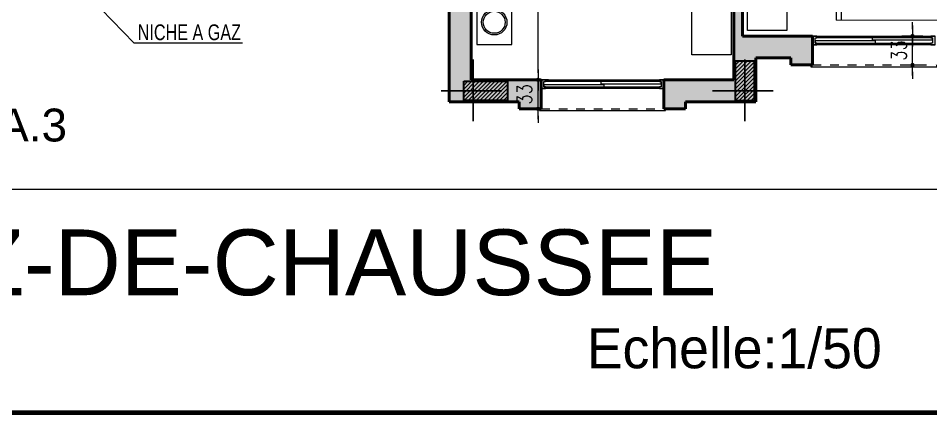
# Model space of a CAD drawing. Header units: millimetres. Extents: x 906 to 2589, y -1235 to -637.
# Drawn here: x 2558.04 to 2568.46, y -1234.88 to -1230.38 of the extents above; entities that cross this region are included whole.
import ezdxf

# ---------------------------------------------------------------- set-up
doc = ezdxf.new("R2010")
doc.units = ezdxf.units.MM
doc.linetypes.add('AXES', pattern=[2, 1.25, -0.25, 0.25, -0.25])
doc.linetypes.add('HIDDEN', pattern=[0.375, 0.25, -0.125])
doc.layers.get('DEFPOINTS').update_dxf_attribs({"color": 255, "lineweight": 13})
for name, color, linetype, lineweight in [('A-signe', 7, 'Continuous', 9), ('APPUITS', 7, 'Continuous', 18), ('DIM.', 4, 'Continuous', 25), ('interrompu', 7, 'HIDDEN', 15), ('MENUISERIE', 7, 'Continuous', 13), ('MEUBLE', 35, 'Continuous', 15), ('MUR 0.5', 7, 'Continuous', 50), ('mur 0.8', 7, 'Continuous', 80), ('POTEAUX ARCH', 7, 'Continuous', 30), ('POTEAUX HACHURE', 7, 'Continuous', 15), ('REVERS D EAU', 7, 'Continuous', 13), ('TEXTE', 7, 'Continuous', 20)]:
    doc.layers.add(name, color=color, linetype=linetype, lineweight=lineweight)
doc.layers.add('AXE', color=7, linetype='AXES')
doc.layers.add('TEINTE 3', color=150, linetype='Continuous')
doc.styles.add('ARIAL', font='arial.ttf')
doc.styles.add('atef', font='romans.shx', dxfattribs={"width": 0.8})
doc.styles.add('STYLE4', font='swisscl.ttf')
doc.dimstyles.new('COTEXT', dxfattribs={"dimscale": 0, "dimtxt": 0.17, "dimasz": 0.08, "dimexe": 0.015, "dimexo": 0.015, "dimgap": 0.07, "dimtad": 1, "dimdec": 0, "dimlfac": 100, "dimzin": 0, "dimdsep": 46, "dimtxsty": 'atef', "dimblk": 'SIG2', "dimcen": 0.15, "dimse1": 1, "dimse2": 1, "dimclrd": 256, "dimclre": 6, "dimclrt": 2, "dimadec": 0, "dimazin": 0, "dimtfac": 0.5, "dimtdec": 0, "dimtix": 1, "dimtmove": 2, "dimatfit": 1, "dimldrblk": 'SIG2', "dimfxl": 0.18, "dimtolj": 1, "dimtzin": 0, "dimlwd": 18, "dimarcsym": 0})

# ---------------------------------------------------------------- blocks, each defined once
blk = doc.blocks.new('SIG2')
at = {"layer": 'A-signe'}
for p, q in [((0, 1.5), (0, 0.5)), ((-1.5, 0), (-0.5, 0)), ((-0.5, 0), (0.5, 0)), ((0, 0.5), (0, -0.5)), ((0.5, 0), (1.5, 0)), ((0, -0.5), (0, -1.5))]:
    blk.add_line(p, q, dxfattribs=at)
at = {"layer": 'A-signe', "const_width": 0.3}
blk.add_lwpolyline([(-0.15, 0, 1), (0.15, 0, 1)], format="xyb", close=True, dxfattribs=at)
blk = doc.blocks.new('*D1226')
at = {"layer": 'DEFPOINTS', "color": 0, "linetype": 'Continuous', "transparency": 16777216}
for p in [(2568.082, -1227.484), (2569.078, -1227.484), (2568.963, -1230.584)]:
    blk.add_point(p, dxfattribs=at)
at = {"layer": 'DIM.', "linetype": 'Continuous', "lineweight": 18, "transparency": 16777216}
blk.add_line((2569.078, -1230.504), (2569.078, -1227.564), dxfattribs=at)
at = {"layer": 'DIM.', "linetype": 'Continuous', "lineweight": 18, "transparency": 16777216, "xscale": 0.08, "yscale": 0.08, "zscale": 0.08}
for p, rotation in [((2569.078, -1227.484), 90), ((2569.078, -1230.584), 270)]:
    blk.add_blockref('SIG2', p, dxfattribs=dict(at, rotation=rotation))
at = {"layer": 'DIM.', "color": 2, "linetype": 'Continuous', "transparency": 16777216, "insert": (2568.923, -1229.764), "char_height": 0.17, "attachment_point": 5, "rotation": 90, "style": 'atef'}
blk.add_mtext('\\A1;310', dxfattribs=at)
blk = doc.blocks.new('*D1228')
at = {"layer": 'DEFPOINTS', "color": 0, "linetype": 'Continuous', "transparency": 16777216}
for p in [(2563.888, -1231.084), (2563.977, -1231.084), (2563.888, -1231.414)]:
    blk.add_point(p, dxfattribs=at)
at = {"layer": 'DIM.', "linetype": 'Continuous', "lineweight": 18, "transparency": 16777216}
for p, q in [((2563.977, -1231.004), (2563.977, -1230.924)), ((2563.977, -1231.414), (2563.977, -1231.084)), ((2563.977, -1231.494), (2563.977, -1231.574))]:
    blk.add_line(p, q, dxfattribs=at)
at = {"layer": 'DIM.', "linetype": 'Continuous', "lineweight": 18, "transparency": 16777216, "xscale": 0.08, "yscale": 0.08, "zscale": 0.08}
for p, rotation in [((2563.977, -1231.084), 270), ((2563.977, -1231.414), 90)]:
    blk.add_blockref('SIG2', p, dxfattribs=dict(at, rotation=rotation))
at = {"layer": 'DIM.', "color": 2, "linetype": 'Continuous', "transparency": 16777216, "insert": (2563.822, -1231.249), "char_height": 0.17, "attachment_point": 5, "rotation": 90, "style": 'atef'}
blk.add_mtext('\\A1;33', dxfattribs=at)
blk = doc.blocks.new('*D1229')
at = {"layer": 'DEFPOINTS', "color": 0, "linetype": 'Continuous', "transparency": 16777216}
for p in [(2563.479, -1226.984), (2563.977, -1226.984), (2563.888, -1231.084)]:
    blk.add_point(p, dxfattribs=at)
at = {"layer": 'DIM.', "linetype": 'Continuous', "lineweight": 18, "transparency": 16777216}
blk.add_line((2563.977, -1231.004), (2563.977, -1227.064), dxfattribs=at)
at = {"layer": 'DIM.', "linetype": 'Continuous', "lineweight": 18, "transparency": 16777216, "xscale": 0.08, "yscale": 0.08, "zscale": 0.08}
for p, rotation in [((2563.977, -1226.984), 90), ((2563.977, -1231.084), 270)]:
    blk.add_blockref('SIG2', p, dxfattribs=dict(at, rotation=rotation))
at = {"layer": 'DIM.', "color": 2, "linetype": 'Continuous', "transparency": 16777216, "insert": (2563.822, -1229.034), "char_height": 0.17, "attachment_point": 5, "rotation": 90, "style": 'atef'}
blk.add_mtext('\\A1;410', dxfattribs=at)
blk = doc.blocks.new('*D1290')
at = {"layer": 'DEFPOINTS', "color": 0, "transparency": 16777216}
for p in [(2568.254, -1230.584), (2568.254, -1230.584), (2568.254, -1230.914)]:
    blk.add_point(p, dxfattribs=at)
at = {"layer": 'DIM.', "lineweight": 18, "transparency": 16777216}
for p, q in [((2568.254, -1230.504), (2568.254, -1230.424)), ((2568.254, -1230.914), (2568.254, -1230.584)), ((2568.254, -1230.994), (2568.254, -1231.074))]:
    blk.add_line(p, q, dxfattribs=at)
at = {"layer": 'DIM.', "lineweight": 18, "transparency": 16777216, "xscale": 0.08, "yscale": 0.08, "zscale": 0.08}
for p, rotation in [((2568.254, -1230.584), 270), ((2568.254, -1230.914), 90)]:
    blk.add_blockref('SIG2', p, dxfattribs=dict(at, rotation=rotation))
at = {"layer": 'DIM.', "color": 2, "transparency": 16777216, "insert": (2568.099, -1230.749), "char_height": 0.17, "attachment_point": 5, "rotation": 90, "style": 'atef'}
blk.add_mtext('\\A1;33', dxfattribs=at)
blk = doc.blocks.new('A$C4AA77CC6')
at = {"linetype": 'ByBlock'}
for p, q in [((1.123, 2.065), (0, 0.532)), ((1.093, 2.024), (1.819, 1.492)), ((1.849, 1.533), (1.123, 2.065)), ((1.849, 1.533), (0.726, 0)), ((0.57, 1.31), (0.96, 1.025)), ((0.674, 0.636), (0.57, 1.31)), ((0.396, 0.966), (0.171, 0.658)), ((0.653, 0.778), (0.396, 0.966)), ((0.96, 1.025), (0.674, 0.636)), ((0.171, 0.658), (0.643, 0.313)), ((1.011, 0.389), (0.674, 0.636)), ((0, 0.532), (0.726, 0)), ((0.756, 0.041), (0.03, 0.573)), ((0.643, 0.313), (0.808, 0.538))]:
    blk.add_line(p, q, dxfattribs=at)

msp = doc.modelspace()

# ---------------------------------------------------------------- hatches: boundary and pattern name
at = {"layer": 'POTEAUX HACHURE'}
h = msp.add_hatch(dxfattribs=at)
h.set_pattern_fill('ANSI31', color=256, scale=0.01)
h.set_pattern_definition([(45, (1440.45503, -293.432283), (-0.0224506403, 0.0224506403), [])])
h.paths.add_polyline_path([(2566.448, -1230.87), (2566.228, -1230.87), (2566.228, -1231.319), (2566.448, -1231.319)])
h = msp.add_hatch(dxfattribs=at)
h.set_pattern_fill('ANSI31', color=256, scale=0.01)
h.set_pattern_definition([(45, (1427.704632, -293.432805), (-0.0224506403, 0.0224506403), [])])
h.paths.add_polyline_path([(2563.128, -1231.1), (2563.63, -1231.1), (2563.63, -1231.32), (2563.128, -1231.32)])
at = {"layer": 'TEINTE 3'}
h = msp.add_hatch(color=256, dxfattribs=at)
h.dxf.hatch_style = 1
h.paths.add_polyline_path([(2564.013, -1231.084), (2563.213, -1231.084), (2563.213, -1226.984), (2565.219, -1226.984), (2565.219, -1226.884), (2563.213, -1226.884), (2563.213, -1226.734), (2563.113, -1226.734), (2563.113, -1227.926), (2562.863, -1227.926), (2562.863, -1228.276), (2562.963, -1228.276), (2562.963, -1231.334), (2563.763, -1231.334), (2563.763, -1231.414), (2564.013, -1231.414)])
h = msp.add_hatch(color=256, dxfattribs=at)
h.dxf.hatch_style = 1
h.paths.add_polyline_path([(2567.113, -1230.584), (2566.313, -1230.584), (2566.313, -1226.884), (2566.119, -1226.884), (2566.119, -1226.984), (2566.213, -1226.984), (2566.213, -1231.084), (2565.413, -1231.084), (2565.413, -1231.414), (2565.663, -1231.414), (2565.663, -1231.334), (2566.463, -1231.334), (2566.463, -1230.834), (2566.863, -1230.834), (2566.863, -1230.914), (2567.113, -1230.914)])

# ---------------------------------------------------------------- linework, layer by layer
at = {"layer": 'APPUITS'}
for points in [[(2567.093, -1230.914), (2567.093, -1230.934), (2568.533, -1230.934), (2568.533, -1230.914)], [(2563.993, -1231.414), (2563.993, -1231.434), (2565.433, -1231.434), (2565.433, -1231.414)]]:
    msp.add_lwpolyline(points, dxfattribs=at)
at = {"layer": 'AXE'}
for p, q in [((2563.238, -1230.851), (2563.238, -1231.554)), ((2566.338, -1230.851), (2566.338, -1231.554)), ((2562.87, -1231.209), (2563.563, -1231.209)), ((2565.969, -1231.209), (2566.663, -1231.209))]:
    msp.add_line(p, q, dxfattribs=at)
at = {"layer": 'interrompu', "ltscale": 0.2}
for p, q in [((2567.113, -1230.914), (2568.513, -1230.914)), ((2564.013, -1231.414), (2565.413, -1231.414))]:
    msp.add_line(p, q, dxfattribs=at)
at = {"layer": 'MENUISERIE', "color": 2, "linetype": 'Continuous'}
for p, q in [((2567.113, -1230.584), (2568.513, -1230.584)), ((2568.463, -1230.604), (2567.163, -1230.604)), ((2568.513, -1230.684), (2567.113, -1230.684)), ((2567.163, -1230.664), (2568.463, -1230.664)), ((2564.013, -1231.084), (2565.413, -1231.084)), ((2565.363, -1231.104), (2564.063, -1231.104)), ((2565.413, -1231.184), (2564.013, -1231.184)), ((2564.063, -1231.164), (2565.363, -1231.164))]:
    msp.add_line(p, q, dxfattribs=at)
at = {"layer": 'MENUISERIE', "color": 2, "linetype": 'Continuous', "extrusion": (0, 0, -1)}
for points in [[(-2567.113, -1230.684), (-2567.163, -1230.684), (-2567.163, -1230.664), (-2567.143, -1230.664), (-2567.143, -1230.604), (-2567.163, -1230.604), (-2567.163, -1230.584), (-2567.113, -1230.584), (-2567.113, -1230.584)], [(-2568.483, -1230.629), (-2568.483, -1230.604), (-2567.793, -1230.604), (-2567.793, -1230.629), (-2567.793, -1230.629)], [(-2568.513, -1230.684), (-2568.513, -1230.584), (-2568.463, -1230.584), (-2568.463, -1230.604), (-2568.483, -1230.604), (-2568.483, -1230.664), (-2568.463, -1230.664), (-2568.463, -1230.684), (-2568.463, -1230.684)], [(-2567.833, -1230.664), (-2567.833, -1230.639), (-2567.143, -1230.639), (-2567.143, -1230.664), (-2567.143, -1230.664)], [(-2564.013, -1231.184), (-2564.063, -1231.184), (-2564.063, -1231.164), (-2564.043, -1231.164), (-2564.043, -1231.104), (-2564.063, -1231.104), (-2564.063, -1231.084), (-2564.013, -1231.084), (-2564.013, -1231.084)], [(-2564.733, -1231.164), (-2564.733, -1231.139), (-2564.043, -1231.139), (-2564.043, -1231.164), (-2564.043, -1231.164)], [(-2565.383, -1231.129), (-2565.383, -1231.104), (-2564.693, -1231.104), (-2564.693, -1231.129), (-2564.693, -1231.129)], [(-2565.413, -1231.184), (-2565.413, -1231.084), (-2565.363, -1231.084), (-2565.363, -1231.104), (-2565.383, -1231.104), (-2565.383, -1231.164), (-2565.363, -1231.164), (-2565.363, -1231.184), (-2565.363, -1231.184)]]:
    msp.add_lwpolyline(points, close=True, dxfattribs=at)
at = {"layer": 'MEUBLE'}
for points in [[(2566.818, -1230.521), (2566.368, -1230.521), (2566.368, -1228.521), (2566.818, -1228.521)], [(2566.184, -1230.798), (2565.734, -1230.798), (2565.734, -1228.798), (2566.184, -1228.798)], [(2563.277, -1230.181), (2563.277, -1230.681), (2563.677, -1230.681), (2563.677, -1230.181)]]:
    msp.add_lwpolyline(points, close=True, dxfattribs=at)
for radius in [0.145, 0.125]:
    msp.add_circle((2563.477, -1230.427), radius, dxfattribs=at)
at = {"layer": 'MUR 0.5'}
for p, q in [((2566.313, -1230.584), (2566.313, -1226.884)), ((2563.213, -1231.084), (2563.213, -1226.984)), ((2566.213, -1231.084), (2566.213, -1226.984)), ((2562.963, -1231.334), (2562.963, -1228.276)), ((2566.313, -1230.584), (2567.113, -1230.584)), ((2567.113, -1230.584), (2567.113, -1230.914)), ((2566.463, -1231.334), (2566.463, -1230.834)), ((2566.463, -1230.834), (2566.863, -1230.834)), ((2566.863, -1230.914), (2566.863, -1230.834)), ((2567.113, -1230.914), (2566.863, -1230.914)), ((2564.013, -1231.084), (2563.213, -1231.084)), ((2564.013, -1231.084), (2564.013, -1231.414)), ((2566.213, -1231.084), (2565.413, -1231.084)), ((2565.413, -1231.414), (2565.413, -1231.084)), ((2563.763, -1231.334), (2562.963, -1231.334)), ((2563.763, -1231.414), (2563.763, -1231.334)), ((2566.463, -1231.334), (2565.663, -1231.334)), ((2565.663, -1231.334), (2565.663, -1231.414)), ((2564.013, -1231.414), (2563.763, -1231.414)), ((2565.663, -1231.414), (2565.413, -1231.414))]:
    msp.add_line(p, q, dxfattribs=at)
at = {"layer": 'mur 0.8'}
msp.add_lwpolyline([(2543.178, -1200.922), (2587.178, -1200.922), (2587.178, -1234.882), (2543.178, -1234.882)], close=True, dxfattribs=at)
at = {"layer": 'POTEAUX ARCH'}
for points in [[(2566.448, -1230.87), (2566.228, -1230.87), (2566.228, -1231.319), (2566.448, -1231.319)], [(2563.128, -1231.1), (2563.63, -1231.1), (2563.63, -1231.32), (2563.128, -1231.32)]]:
    msp.add_lwpolyline(points, close=True, dxfattribs=at)
at = {"layer": 'REVERS D EAU'}
msp.add_lwpolyline([(2570.163, -1232.334), (2567.463, -1232.334), (2567.463, -1232.334), (2551.827, -1232.334), (2551.827, -1231.514)], dxfattribs=at)
at = {"layer": 'TEXTE'}
msp.add_lwpolyline([(2560.603, -1230.667), (2559.363, -1230.667), (2558.987, -1230.276)], dxfattribs=at)

# ---------------------------------------------------------------- block references
at = {"layer": 'MEUBLE', "xscale": -1, "rotation": 53.78263175516337}
msp.add_blockref('A$C4AA77CC6', (2569.717, -1229.815), dxfattribs=at)

# ---------------------------------------------------------------- texts
at = {"layer": 'TEXTE'}
for s, height, style, p in [('NICHE A GAZ', 0.18, 'STYLE4', (2559.405, -1230.631)), ('BLOC A.3', 0.375, 'ARIAL', (2556.239, -1231.787)), ('PLAN REZ-DE-CHAUSSEE', 0.75, 'ARIAL', (2552.983, -1233.541, 1.06))]:
    msp.add_text(s, height=height, dxfattribs=dict(at, style=style)).set_placement(p)
msp.add_text('Echelle:1/50', height=0.45774, dxfattribs=at).set_placement((2564.534, -1234.375))

# ---------------------------------------------------------------- dimensions: what is measured, and where the dimension line sits
at = {"layer": 'DIM.', "linetype": 'Continuous'}
for base, p1, p2, picture, middle in [((2563.977, -1226.984), (2563.888, -1231.084), (2563.479, -1226.984), '*D1229', (2563.822, -1229.034)), ((2563.977, -1231.084), (2563.888, -1231.414), (2563.888, -1231.084), '*D1228', (2563.822, -1231.249))]:
    dim = msp.add_linear_dim(base=base, p1=p1, p2=p2, angle=90, dimstyle='COTEXT', override={"dimscale": 1}, dxfattribs=at)
    dim.commit()
    dim.dimension.update_dxf_attribs({"geometry": picture, "text_midpoint": middle})
dim = msp.add_linear_dim(base=(2569.078, -1227.484), p1=(2568.963, -1230.584), p2=(2568.082, -1227.484), angle=90, dimstyle='COTEXT', override={"dimscale": 1}, dxfattribs=at)
dim.commit()
dim.dimension.update_dxf_attribs({"geometry": '*D1226', "text_midpoint": (2568.923, -1229.764), "dimtype": 160})
at = {"layer": 'DIM.'}
dim = msp.add_linear_dim(base=(2568.254, -1230.584), p1=(2568.254, -1230.914), p2=(2568.254, -1230.584), angle=90, dimstyle='COTEXT', override={"dimscale": 1}, dxfattribs=at)
dim.commit()
dim.dimension.update_dxf_attribs({"geometry": '*D1290', "text_midpoint": (2568.099, -1230.749)})

doc.saveas('drawing.dxf')
